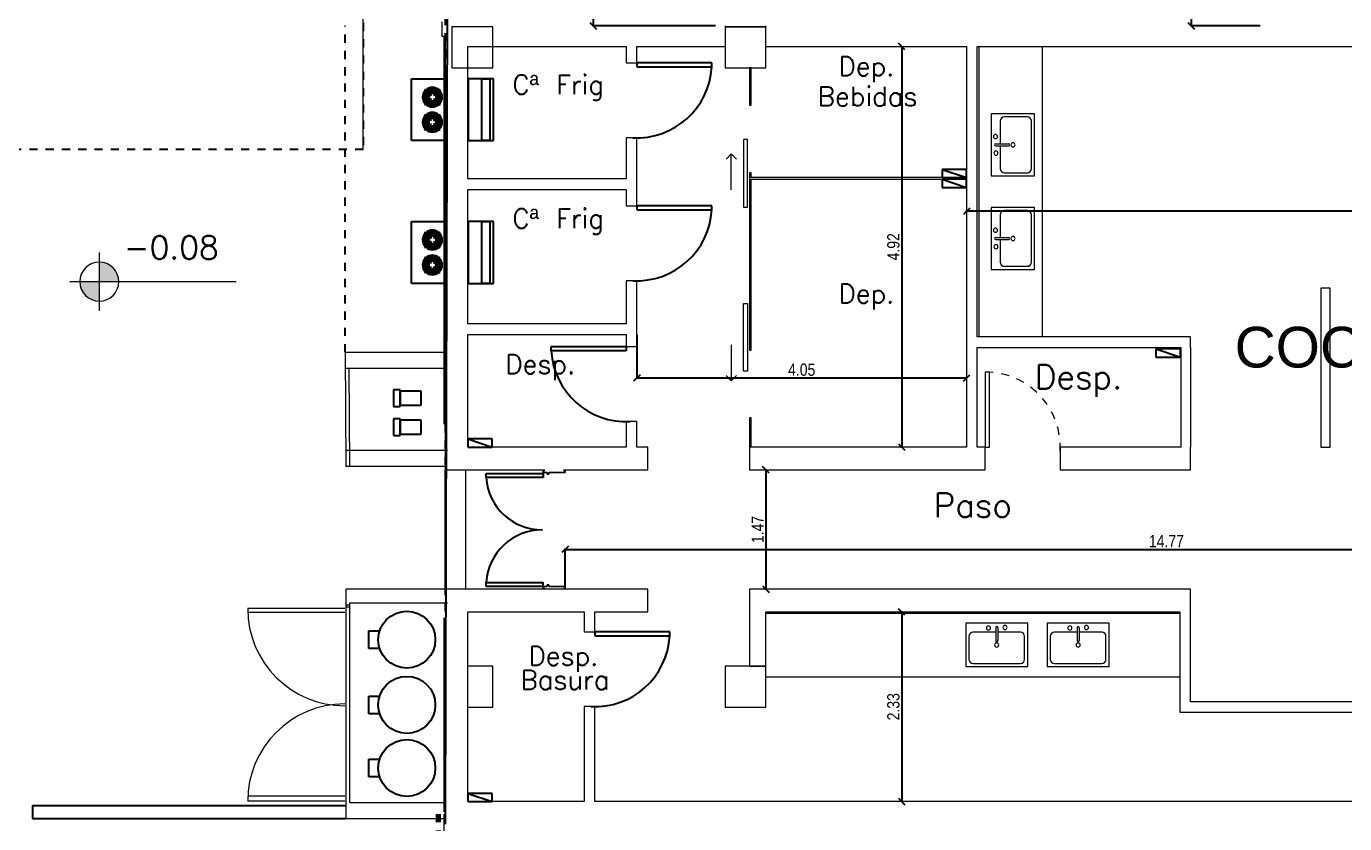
# Model space of a CAD drawing. Header units: millimetres. Extents: x 182 to 305, y 81 to 164.
# Drawn here: x 191 to 207.19, y 100.57 to 110.36 of the extents above; entities that cross this region are included whole.
import ezdxf

# ---------------------------------------------------------------- set-up
doc = ezdxf.new("R2010")
doc.units = ezdxf.units.MM
for name, pattern in [('Dash 1_16_', [0.003174, 0.001587, -0.001587]), ('Dash dot dot', [0.020639, 0.00635, -0.004763, 0, -0.004763, 0, -0.004763]), ('Hidden', [7.14375, 4.7625, -2.38125])]:
    doc.linetypes.add(name, pattern=pattern)
for name, color, linetype in [('-09-IG', 7, 'Continuous'), ('A-Acometidas Equipos', 7, 'Continuous'), ('estructura', 7, 'Continuous'), ('Lineas Carpintería', 7, 'Continuous'), ('Lineas Proyecciones', 7, 'Hidden'), ('Plano Generales interior', 7, 'Continuous'), ('REVOQUES', 7, 'Continuous'), ('Sectores', 3, 'Continuous'), ('TIERRA', 7, 'Continuous')]:
    doc.layers.add(name, color=color, linetype=linetype)
for name, color, linetype, lineweight in [('A-----DIP', 7, 'Continuous', 9), ('A-----NPP', 7, 'Continuous', 9), ('A-DOORSYM', 7, 'Continuous', 9), ('A-FLORCAM', 7, 'Continuous', 9), ('A-FLOROTM', 7, 'Continuous', 9), ('A-WALL', 7, 'Continuous', 9), ('DIMENSION', 1, 'Continuous', 25), ('P-SANRFIM', 7, 'Continuous', 9), ('S-COLSPRM', 7, 'Continuous', 9)]:
    doc.layers.add(name, color=color, linetype=linetype, lineweight=lineweight)
doc.styles.add('ARIALNARROW', font='ARIALN.TTF')
doc.styles.add('MtXpl_Arial_Unicode_', font='ARIALUNI.ttf')
doc.styles.get("Standard").update_dxf_attribs({"font": 'txt.shx'})
doc.dimstyles.new('C', dxfattribs={"dimscale": 1.5, "dimtxt": 0.15, "dimasz": 0.08, "dimexe": 0.01, "dimexo": 0, "dimgap": 0.025, "dimtad": 1, "dimzin": 0, "dimdsep": 46, "dimtxsty": 'ARIALNARROW', "dimblk": 'OBLIQUE', "dimcen": 0, "dimclrd": 256, "dimclre": 256, "dimclrt": 256, "dimadec": 0, "dimazin": 0, "dimtfac": 1.666667, "dimtofl": 0, "dimtmove": 0, "dimatfit": 0, "dimldrblk": 'OBLIQUE', "dimfxl": 0.1, "dimtolj": 1, "dimtzin": 0, "dimarcsym": 0})

# ---------------------------------------------------------------- blocks, each defined once
blk = doc.blocks.new('_Oblique')
at = {"layer": 'estructura', "color": 0, "lineweight": -2}
blk.add_line((-0.5, -0.5), (0.5, 0.5), dxfattribs=at)
blk = doc.blocks.new('*D55')
at = {"layer": 'Defpoints', "color": 0}
for p in [(202.551099, 108.091648), (202.551099, 108.091648), (212.411372, 108.091648)]:
    blk.add_point(p, dxfattribs=at)
at = {"layer": 'DIMENSION', "lineweight": -2}
for p, q in [((202.551099, 108.091648), (202.551099, 108.101648)), ((212.411372, 108.091648), (202.551099, 108.091648)), ((212.411372, 108.091648), (212.411372, 108.101648))]:
    blk.add_line(p, q, dxfattribs=at)
at = {"layer": 'DIMENSION', "lineweight": -2, "xscale": 0.08, "yscale": 0.08, "zscale": 0.08, "rotation": 180}
blk.add_blockref('_Oblique', (202.551099, 108.091648), dxfattribs=at)
at = {"layer": 'DIMENSION', "lineweight": -2, "xscale": 0.08, "yscale": 0.08, "zscale": 0.08}
blk.add_blockref('_Oblique', (212.411372, 108.091648), dxfattribs=at)
at = {"layer": 'DIMENSION', "insert": (207.481235, 108.193225), "char_height": 0.15, "attachment_point": 5, "style": 'ARIALNARROW'}
blk.add_mtext('\\A1;9.86', dxfattribs=at)
blk = doc.blocks.new('*D57')
at = {"layer": 'Defpoints', "color": 0}
for p in [(201.754012, 103.172148), (201.754012, 100.844648), (201.754012, 100.844648)]:
    blk.add_point(p, dxfattribs=at)
at = {"layer": 'DIMENSION', "lineweight": -2}
for p, q in [((201.754012, 103.172148), (201.764012, 103.172148)), ((201.754012, 103.172148), (201.754012, 100.844648)), ((201.754012, 100.844648), (201.764012, 100.844648))]:
    blk.add_line(p, q, dxfattribs=at)
at = {"layer": 'DIMENSION', "lineweight": -2, "xscale": 0.08, "yscale": 0.08, "zscale": 0.08}
for p, rotation in [((201.754012, 103.172148), 90), ((201.754012, 100.844648), 270)]:
    blk.add_blockref('_Oblique', p, dxfattribs=dict(at, rotation=rotation))
at = {"layer": 'DIMENSION', "insert": (201.652436, 102.008398), "char_height": 0.15, "attachment_point": 5, "rotation": 90, "style": 'ARIALNARROW'}
blk.add_mtext('\\A1;2.33', dxfattribs=at)
blk = doc.blocks.new('*D58')
at = {"layer": 'Defpoints', "color": 0}
for p in [(201.754012, 110.114648), (201.754012, 105.197148), (201.754012, 105.197148)]:
    blk.add_point(p, dxfattribs=at)
at = {"layer": 'DIMENSION', "lineweight": -2}
for p, q in [((201.754012, 110.114648), (201.744012, 110.114648)), ((201.754012, 110.114648), (201.754012, 105.197148)), ((201.754012, 105.197148), (201.744012, 105.197148))]:
    blk.add_line(p, q, dxfattribs=at)
at = {"layer": 'DIMENSION', "lineweight": -2, "xscale": 0.08, "yscale": 0.08, "zscale": 0.08}
for p, rotation in [((201.754012, 110.114648), 90), ((201.754012, 105.197148), 270)]:
    blk.add_blockref('_Oblique', p, dxfattribs=dict(at, rotation=rotation))
at = {"layer": 'DIMENSION', "insert": (201.652436, 107.655898), "char_height": 0.15, "attachment_point": 5, "rotation": 90, "style": 'ARIALNARROW'}
blk.add_mtext('\\A1;4.92', dxfattribs=at)
blk = doc.blocks.new('*D59')
at = {"layer": 'Defpoints', "color": 0}
for p in [(198.501099, 106.574591), (198.501099, 106.044605), (202.551099, 106.044605)]:
    blk.add_point(p, dxfattribs=at)
at = {"layer": 'DIMENSION', "lineweight": -2}
for p, q in [((198.501099, 106.574591), (198.501099, 106.034605)), ((202.551099, 106.044605), (198.501099, 106.044605)), ((202.551099, 106.044605), (202.551099, 106.054605))]:
    blk.add_line(p, q, dxfattribs=at)
at = {"layer": 'DIMENSION', "lineweight": -2, "xscale": 0.08, "yscale": 0.08, "zscale": 0.08, "rotation": 180}
blk.add_blockref('_Oblique', (198.501099, 106.044605), dxfattribs=at)
at = {"layer": 'DIMENSION', "lineweight": -2, "xscale": 0.08, "yscale": 0.08, "zscale": 0.08}
blk.add_blockref('_Oblique', (202.551099, 106.044605), dxfattribs=at)
at = {"layer": 'DIMENSION', "insert": (200.526099, 106.146182), "char_height": 0.15, "attachment_point": 5, "style": 'ARIALNARROW'}
blk.add_mtext('\\A1;4.05', dxfattribs=at)
blk = doc.blocks.new('*D60')
at = {"layer": 'Defpoints', "color": 0}
for p in [(200.086106, 104.917148), (200.086106, 103.452148), (200.086106, 103.452148)]:
    blk.add_point(p, dxfattribs=at)
at = {"layer": 'DIMENSION', "lineweight": -2}
for p, q in [((200.086106, 104.917148), (200.096106, 104.917148)), ((200.086106, 104.917148), (200.086106, 103.452148)), ((200.086106, 103.452148), (200.096106, 103.452148))]:
    blk.add_line(p, q, dxfattribs=at)
at = {"layer": 'DIMENSION', "lineweight": -2, "xscale": 0.08, "yscale": 0.08, "zscale": 0.08}
for p, rotation in [((200.086106, 104.917148), 90), ((200.086106, 103.452148), 270)]:
    blk.add_blockref('_Oblique', p, dxfattribs=dict(at, rotation=rotation))
at = {"layer": 'DIMENSION', "insert": (199.985806, 104.184648), "char_height": 0.15, "attachment_point": 5, "rotation": 90, "style": 'ARIALNARROW'}
blk.add_mtext('\\A1;1.47', dxfattribs=at)
blk = doc.blocks.new('*D61')
at = {"layer": 'Defpoints', "color": 0}
for p in [(212.388828, 103.940935), (212.388828, 103.940935), (197.621106, 103.484648)]:
    blk.add_point(p, dxfattribs=at)
at = {"layer": 'DIMENSION', "lineweight": -2}
for p, q in [((197.621106, 103.484648), (197.621106, 103.950935)), ((197.621106, 103.940935), (212.388828, 103.940935)), ((212.388828, 103.940935), (212.388828, 103.950935))]:
    blk.add_line(p, q, dxfattribs=at)
at = {"layer": 'DIMENSION', "lineweight": -2, "xscale": 0.08, "yscale": 0.08, "zscale": 0.08, "rotation": 180}
blk.add_blockref('_Oblique', (197.621106, 103.940935), dxfattribs=at)
at = {"layer": 'DIMENSION', "lineweight": -2, "xscale": 0.08, "yscale": 0.08, "zscale": 0.08}
blk.add_blockref('_Oblique', (212.388828, 103.940935), dxfattribs=at)
at = {"layer": 'DIMENSION', "insert": (205.004967, 104.041235), "char_height": 0.15, "attachment_point": 5, "style": 'ARIALNARROW'}
blk.add_mtext('\\A1;14.77', dxfattribs=at)
blk = doc.blocks.new('*D62')
at = {"layer": 'Defpoints', "color": 0}
for p in [(199.465423, 114.329649), (197.965423, 110.369648), (199.465423, 110.369648)]:
    blk.add_point(p, dxfattribs=at)
at = {"layer": 'DIMENSION', "lineweight": -2}
for p, q in [((199.465423, 114.329649), (197.955423, 114.329649)), ((197.965423, 114.329649), (197.965423, 110.369648)), ((199.465423, 110.369648), (197.955423, 110.369648))]:
    blk.add_line(p, q, dxfattribs=at)
at = {"layer": 'DIMENSION', "lineweight": -2, "xscale": 0.08, "yscale": 0.08, "zscale": 0.08}
for p, rotation in [((197.965423, 114.329649), 90), ((197.965423, 110.369648), 270)]:
    blk.add_blockref('_Oblique', p, dxfattribs=dict(at, rotation=rotation))
at = {"layer": 'DIMENSION', "insert": (197.863846, 112.349649), "char_height": 0.15, "attachment_point": 5, "rotation": 90, "style": 'ARIALNARROW'}
blk.add_mtext('\\A1;3.96', dxfattribs=at)
blk = doc.blocks.new('*D65')
at = {"layer": 'Defpoints', "color": 0}
for p in [(205.909601, 113.099647), (205.309601, 110.369648), (206.156101, 110.369648)]:
    blk.add_point(p, dxfattribs=at)
at = {"layer": 'DIMENSION', "lineweight": -2}
for p, q in [((205.909601, 113.099647), (205.299601, 113.099647)), ((205.309601, 113.099647), (205.309601, 110.369648)), ((206.156101, 110.369648), (205.299601, 110.369648))]:
    blk.add_line(p, q, dxfattribs=at)
at = {"layer": 'DIMENSION', "lineweight": -2, "xscale": 0.08, "yscale": 0.08, "zscale": 0.08}
for p, rotation in [((205.309601, 113.099647), 90), ((205.309601, 110.369648), 270)]:
    blk.add_blockref('_Oblique', p, dxfattribs=dict(at, rotation=rotation))
at = {"layer": 'DIMENSION', "insert": (205.208025, 111.734648), "char_height": 0.15, "attachment_point": 5, "rotation": 90, "style": 'ARIALNARROW'}
blk.add_mtext('\\A1;2.73', dxfattribs=at)

msp = doc.modelspace()

# ---------------------------------------------------------------- hatches: boundary and pattern name
at = {"layer": 'A-----DIP', "extrusion": (0, 0, -1)}
h = msp.add_hatch(color=252, dxfattribs=at)
edge = h.paths.add_edge_path(flags=0)
edge.add_line((-191.900248, 107.227656), (-192.140248, 107.227656))
edge.add_arc((-191.900248, 107.227656), 0.24, 90, 180, ccw=False)
edge.add_line((-191.900248, 107.467656), (-191.900248, 107.227656))
h = msp.add_hatch(color=252, dxfattribs=at)
edge = h.paths.add_edge_path(flags=0)
edge.add_line((-191.900248, 107.227656), (-191.660248, 107.227656))
edge.add_arc((-191.900248, 107.227656), 0.24, -90, 0, ccw=False)
edge.add_line((-191.900248, 106.987656), (-191.900248, 107.227656))

# ---------------------------------------------------------------- linework, layer by layer
at = {"layer": '-09-IG', "color": 252}
for p, q in [((195.51378, 105.898599), (195.51378, 105.69496)), ((195.595204, 105.898599), (195.51378, 105.898599)), ((195.595204, 105.69496), (195.595204, 105.898599)), ((195.595204, 105.882308), (195.595204, 105.711251)), ((195.853045, 105.882308), (195.595204, 105.882308)), ((195.853045, 105.711251), (195.853045, 105.882308)), ((195.51378, 105.69496), (195.595204, 105.69496)), ((195.595204, 105.711251), (195.853045, 105.711251)), ((195.51378, 105.542909), (195.51378, 105.339269)), ((195.595204, 105.542909), (195.51378, 105.542909)), ((195.595204, 105.339269), (195.595204, 105.542909)), ((195.595204, 105.526617), (195.595204, 105.35556)), ((195.853045, 105.526617), (195.595204, 105.526617)), ((195.853045, 105.35556), (195.853045, 105.526617)), ((195.51378, 105.339269), (195.595204, 105.339269)), ((195.595204, 105.35556), (195.853045, 105.35556)), ((195.211513, 102.723075), (195.211513, 102.940396)), ((195.211513, 102.940396), (195.343459, 102.940396)), ((195.343459, 102.723075), (195.211513, 102.723075)), ((195.211513, 101.922662), (195.211513, 102.139982)), ((195.211513, 102.139982), (195.343459, 102.139982)), ((195.343459, 101.922662), (195.211513, 101.922662)), ((195.211513, 101.147249), (195.211513, 101.364569)), ((195.211513, 101.364569), (195.343459, 101.364569)), ((195.343459, 101.147249), (195.211513, 101.147249))]:
    msp.add_line(p, q, dxfattribs=at)
for centre in [(195.676164, 102.831735), (195.676164, 102.031322), (195.676164, 101.255909)]:
    msp.add_circle(centre, 0.35, dxfattribs=at)
at = {"layer": 'A-----DIP', "color": 252, "extrusion": (0, 0, -1)}
for p, q in [((191.900248, 107.587656), (191.900248, 106.867656)), ((191.540248, 107.227656), (193.580248, 107.227656))]:
    msp.add_line(p, q, dxfattribs=at)
msp.add_circle((-191.900248, 107.227656), 0.24, dxfattribs=at)
at = {"layer": 'A-----NPP', "color": 252, "linetype": 'Hidden'}
for p, q in [((196.131101, 110.242148), (196.131101, 100.719648)), ((196.131101, 100.689648), (196.131101, 91.744513))]:
    msp.add_line(p, q, dxfattribs=at)
at = {"layer": 'A-----NPP', "color": 252}
for p, q in [((199.661143, 108.7969), (199.597503, 108.73326)), ((199.661143, 108.3569), (199.661143, 108.7969)), ((199.661143, 108.7969), (199.724783, 108.73326)), ((199.661143, 106.451785), (199.661143, 106.011785)), ((199.661143, 106.011785), (199.597503, 106.075424)), ((199.661143, 106.011785), (199.724783, 106.075424))]:
    msp.add_line(p, q, dxfattribs=at)
at = {"layer": 'A-----NPP', "color": 252, "linetype": 'Dash dot dot', "lineweight": 100}
msp.add_line((196.061099, 100.689648), (196.061099, 91.744513), dxfattribs=at)
at = {"layer": 'A-Acometidas Equipos', "color": 252, "linetype": 'Hidden', "ltscale": 0.2}
for p, q in [((196.741099, 109.719226), (196.431099, 109.719226)), ((196.431099, 109.719226), (196.431099, 108.959226)), ((196.596099, 108.959226), (196.596099, 109.719226)), ((196.596099, 109.719226), (196.696099, 109.719226)), ((196.696099, 109.719226), (196.696099, 108.959226)), ((196.741099, 108.959226), (196.741099, 109.719226)), ((196.431099, 108.959226), (196.741099, 108.959226)), ((196.696099, 108.959226), (196.596099, 108.959226)), ((196.741099, 107.96645), (196.431099, 107.96645)), ((196.431099, 107.96645), (196.431099, 107.20645)), ((196.596099, 107.20645), (196.596099, 107.96645)), ((196.596099, 107.96645), (196.696099, 107.96645)), ((196.696099, 107.96645), (196.696099, 107.20645)), ((196.741099, 107.20645), (196.741099, 107.96645)), ((196.431099, 107.20645), (196.741099, 107.20645)), ((196.696099, 107.20645), (196.596099, 107.20645))]:
    msp.add_line(p, q, dxfattribs=at)
for points in [[(196.146099, 108.959226), (195.736099, 108.959226), (195.736099, 109.719226), (196.146099, 109.719226)], [(196.146099, 107.20645), (195.736099, 107.20645), (195.736099, 107.96645), (196.146099, 107.96645)]]:
    msp.add_lwpolyline(points, close=True, dxfattribs=at)
at = {"layer": 'A-Acometidas Equipos', "color": 252}
for points in [[(195.895639, 109.581418), (195.966646, 109.510411)], [(195.966646, 109.475649), (195.895639, 109.404641)], [(195.90271, 109.588489), (195.973718, 109.517482)], [(195.973718, 109.468578), (195.90271, 109.39757)], [(196.079487, 109.588489), (196.008479, 109.517482)], [(196.008479, 109.468578), (196.079487, 109.39757)], [(196.086558, 109.581418), (196.015551, 109.510411)], [(196.015551, 109.475649), (196.086558, 109.404641)], [(195.973718, 109.209874), (195.90271, 109.280881)], [(196.008479, 109.209874), (196.079487, 109.280881)], [(195.966646, 109.202803), (195.895639, 109.27381)], [(195.895639, 109.097033), (195.966646, 109.168041)], [(195.90271, 109.089962), (195.973718, 109.16097)], [(196.079487, 109.089962), (196.008479, 109.16097)], [(196.015551, 109.202803), (196.086558, 109.27381)], [(196.086558, 109.097033), (196.015551, 109.168041)], [(195.895639, 107.828643), (195.966646, 107.757635)], [(195.90271, 107.835714), (195.973718, 107.764706)], [(196.079487, 107.835714), (196.008479, 107.764706)], [(196.086558, 107.828643), (196.015551, 107.757635)], [(195.966646, 107.722873), (195.895639, 107.651866)], [(195.973718, 107.715802), (195.90271, 107.644795)], [(196.008479, 107.715802), (196.079487, 107.644795)], [(196.015551, 107.722873), (196.086558, 107.651866)], [(195.966646, 107.450027), (195.895639, 107.521034)], [(195.973718, 107.457098), (195.90271, 107.528106)], [(196.008479, 107.457098), (196.079487, 107.528106)], [(196.015551, 107.450027), (196.086558, 107.521034)], [(195.895639, 107.344258), (195.966646, 107.415265)], [(195.90271, 107.337187), (195.973718, 107.408194)], [(196.079487, 107.337187), (196.008479, 107.408194)], [(196.086558, 107.344258), (196.015551, 107.415265)]]:
    msp.add_lwpolyline(points, dxfattribs=at)
for centre, radius, start, end in [((195.991099, 109.49303), 0.12, 47.388015, 132.611985), ((195.991099, 109.49303), 0.115, 47.491906, 132.508094), ((195.991099, 109.49303), 0.12, 137.388015, 222.611985), ((195.991099, 109.49303), 0.115, 137.491906, 222.508094), ((195.991099, 109.49303), 0.105, 137.729403, 222.270597), ((195.991099, 109.49303), 0.13, 132.795772, 137.204228), ((195.991099, 109.49303), 0.095, 138.016961, 221.983039), ((195.991099, 109.49303), 0.085, 138.372287, 221.627713), ((195.991099, 109.49303), 0.075, 138.822554, 221.177446), ((195.991099, 109.49303), 0.105, 47.729403, 132.270597), ((195.991099, 109.49303), 0.065, 139.411726, 220.588274), ((195.991099, 109.49303), 0.095, 48.016961, 131.983039), ((195.991099, 109.49303), 0.085, 48.372287, 131.627713), ((195.991099, 109.49303), 0.055, 140.215909, 219.784091), ((195.991099, 109.49303), 0.075, 48.822554, 131.177446), ((195.991099, 109.49303), 0.045, 141.37937, 218.62063), ((195.991099, 109.49303), 0.065, 49.411726, 130.588274), ((195.991099, 109.49303), 0.065, 229.411726, 310.588274), ((195.991099, 109.49303), 0.055, 50.215909, 129.784091), ((195.991099, 109.49303), 0.055, 230.215909, 309.784091), ((195.991099, 109.49303), 0.045, 51.37937, 128.62063), ((195.991099, 109.49303), 0.045, 231.37937, 308.62063), ((195.991099, 109.49303), 0.03, 125.405932, 144.594068), ((195.991099, 109.49303), 0.03, 215.405932, 234.594068), ((195.991099, 109.49303), 0.03, 35.405932, 54.594068), ((195.991099, 109.49303), 0.03, 305.405932, 324.594068), ((195.991099, 109.49303), 0.045, 321.37937, 38.62063), ((195.991099, 109.49303), 0.055, 320.215909, 39.784091), ((195.991099, 109.49303), 0.065, 319.411726, 40.588274), ((195.991099, 109.49303), 0.075, 318.822554, 41.177446), ((195.991099, 109.49303), 0.085, 318.372287, 41.627713), ((195.991099, 109.49303), 0.095, 318.016961, 41.983039), ((195.991099, 109.49303), 0.105, 317.729403, 42.270597), ((195.991099, 109.49303), 0.115, 317.491906, 42.508094), ((195.991099, 109.49303), 0.12, 317.388015, 42.611985), ((195.991099, 109.49303), 0.13, 42.795772, 47.204228), ((195.991099, 109.49303), 0.13, 222.795772, 227.204228), ((195.991099, 109.185422), 0.13, 132.795772, 137.204228), ((195.991099, 109.49303), 0.12, 227.388015, 312.611985), ((195.991099, 109.185422), 0.12, 47.388015, 132.611985), ((195.991099, 109.49303), 0.115, 227.491906, 312.508094), ((195.991099, 109.185422), 0.115, 47.491906, 132.508094), ((195.991099, 109.49303), 0.105, 227.729403, 312.270597), ((195.991099, 109.185422), 0.105, 47.729403, 132.270597), ((195.991099, 109.49303), 0.095, 228.016961, 311.983039), ((195.991099, 109.185422), 0.095, 48.016961, 131.983039), ((195.991099, 109.49303), 0.085, 228.372287, 311.627713), ((195.991099, 109.49303), 0.075, 228.822554, 311.177446), ((195.991099, 109.49303), 0.13, 312.795772, 317.204228), ((195.991099, 109.185422), 0.13, 42.795772, 47.204228), ((195.991099, 109.185422), 0.12, 137.388015, 222.611985), ((195.991099, 109.185422), 0.115, 137.491906, 222.508094), ((195.991099, 109.185422), 0.105, 137.729403, 222.270597), ((195.991099, 109.185422), 0.095, 138.016961, 221.983039), ((195.991099, 109.185422), 0.085, 138.372287, 221.627713), ((195.991099, 109.185422), 0.075, 138.822554, 221.177446), ((195.991099, 109.185422), 0.065, 139.411726, 220.588274), ((195.991099, 109.185422), 0.085, 48.372287, 131.627713), ((195.991099, 109.185422), 0.085, 228.372287, 311.627713), ((195.991099, 109.185422), 0.055, 140.215909, 219.784091), ((195.991099, 109.185422), 0.075, 48.822554, 131.177446), ((195.991099, 109.185422), 0.075, 228.822554, 311.177446), ((195.991099, 109.185422), 0.045, 141.37937, 218.62063), ((195.991099, 109.185422), 0.065, 49.411726, 130.588274), ((195.991099, 109.185422), 0.065, 229.411726, 310.588274), ((195.991099, 109.185422), 0.055, 50.215909, 129.784091), ((195.991099, 109.185422), 0.055, 230.215909, 309.784091), ((195.991099, 109.185422), 0.045, 51.37937, 128.62063), ((195.991099, 109.185422), 0.045, 231.37937, 308.62063), ((195.991099, 109.185422), 0.03, 125.405932, 144.594068), ((195.991099, 109.185422), 0.03, 215.405932, 234.594068), ((195.991099, 109.185422), 0.03, 35.405932, 54.594068), ((195.991099, 109.185422), 0.03, 305.405932, 324.594068), ((195.991099, 109.185422), 0.045, 321.37937, 38.62063), ((195.991099, 109.185422), 0.055, 320.215909, 39.784091), ((195.991099, 109.185422), 0.065, 319.411726, 40.588274), ((195.991099, 109.185422), 0.075, 318.822554, 41.177446), ((195.991099, 109.185422), 0.085, 318.372287, 41.627713), ((195.991099, 109.185422), 0.095, 318.016961, 41.983039), ((195.991099, 109.185422), 0.105, 317.729403, 42.270597), ((195.991099, 109.185422), 0.115, 317.491906, 42.508094), ((195.991099, 109.185422), 0.12, 317.388015, 42.611985), ((195.991099, 109.185422), 0.13, 222.795772, 227.204228), ((195.991099, 109.185422), 0.12, 227.388015, 312.611985), ((195.991099, 109.185422), 0.115, 227.491906, 312.508094), ((195.991099, 109.185422), 0.105, 227.729403, 312.270597), ((195.991099, 109.185422), 0.095, 228.016961, 311.983039), ((195.991099, 109.185422), 0.13, 312.795772, 317.204228), ((195.991099, 107.740254), 0.12, 137.388015, 222.611985), ((195.991099, 107.740254), 0.13, 132.795772, 137.204228), ((195.991099, 107.740254), 0.12, 47.388015, 132.611985), ((195.991099, 107.740254), 0.115, 47.491906, 132.508094), ((195.991099, 107.740254), 0.105, 47.729403, 132.270597), ((195.991099, 107.740254), 0.095, 48.016961, 131.983039), ((195.991099, 107.740254), 0.085, 48.372287, 131.627713), ((195.991099, 107.740254), 0.12, 317.388015, 42.611985), ((195.991099, 107.740254), 0.13, 42.795772, 47.204228), ((195.991099, 107.740254), 0.115, 137.491906, 222.508094), ((195.991099, 107.740254), 0.105, 137.729403, 222.270597), ((195.991099, 107.740254), 0.095, 138.016961, 221.983039), ((195.991099, 107.740254), 0.085, 138.372287, 221.627713), ((195.991099, 107.740254), 0.075, 138.822554, 221.177446), ((195.991099, 107.740254), 0.105, 227.729403, 312.270597), ((195.991099, 107.740254), 0.065, 139.411726, 220.588274), ((195.991099, 107.740254), 0.095, 228.016961, 311.983039), ((195.991099, 107.740254), 0.085, 228.372287, 311.627713), ((195.991099, 107.740254), 0.055, 140.215909, 219.784091), ((195.991099, 107.740254), 0.075, 48.822554, 131.177446), ((195.991099, 107.740254), 0.075, 228.822554, 311.177446), ((195.991099, 107.740254), 0.045, 141.37937, 218.62063), ((195.991099, 107.740254), 0.065, 49.411726, 130.588274), ((195.991099, 107.740254), 0.065, 229.411726, 310.588274), ((195.991099, 107.740254), 0.055, 50.215909, 129.784091), ((195.991099, 107.740254), 0.055, 230.215909, 309.784091), ((195.991099, 107.740254), 0.045, 51.37937, 128.62063), ((195.991099, 107.740254), 0.045, 231.37937, 308.62063), ((195.991099, 107.740254), 0.03, 125.405932, 144.594068), ((195.991099, 107.740254), 0.03, 215.405932, 234.594068), ((195.991099, 107.740254), 0.03, 35.405932, 54.594068), ((195.991099, 107.740254), 0.03, 305.405932, 324.594068), ((195.991099, 107.740254), 0.045, 321.37937, 38.62063), ((195.991099, 107.740254), 0.055, 320.215909, 39.784091), ((195.991099, 107.740254), 0.065, 319.411726, 40.588274), ((195.991099, 107.740254), 0.075, 318.822554, 41.177446), ((195.991099, 107.740254), 0.085, 318.372287, 41.627713), ((195.991099, 107.740254), 0.095, 318.016961, 41.983039), ((195.991099, 107.740254), 0.105, 317.729403, 42.270597), ((195.991099, 107.740254), 0.115, 317.491906, 42.508094), ((195.991099, 107.432646), 0.12, 137.388015, 222.611985), ((195.991099, 107.432646), 0.115, 137.491906, 222.508094), ((195.991099, 107.432646), 0.105, 137.729403, 222.270597), ((195.991099, 107.740254), 0.13, 222.795772, 227.204228), ((195.991099, 107.432646), 0.13, 132.795772, 137.204228), ((195.991099, 107.432646), 0.095, 138.016961, 221.983039), ((195.991099, 107.740254), 0.12, 227.388015, 312.611985), ((195.991099, 107.432646), 0.12, 47.388015, 132.611985), ((195.991099, 107.740254), 0.115, 227.491906, 312.508094), ((195.991099, 107.432646), 0.115, 47.491906, 132.508094), ((195.991099, 107.432646), 0.105, 47.729403, 132.270597), ((195.991099, 107.432646), 0.095, 48.016961, 131.983039), ((195.991099, 107.432646), 0.085, 48.372287, 131.627713), ((195.991099, 107.432646), 0.075, 48.822554, 131.177446), ((195.991099, 107.432646), 0.065, 49.411726, 130.588274), ((195.991099, 107.432646), 0.095, 318.016961, 41.983039), ((195.991099, 107.432646), 0.105, 317.729403, 42.270597), ((195.991099, 107.432646), 0.115, 317.491906, 42.508094), ((195.991099, 107.432646), 0.12, 317.388015, 42.611985), ((195.991099, 107.740254), 0.13, 312.795772, 317.204228), ((195.991099, 107.432646), 0.13, 42.795772, 47.204228), ((195.991099, 107.432646), 0.13, 222.795772, 227.204228), ((195.991099, 107.432646), 0.085, 138.372287, 221.627713), ((195.991099, 107.432646), 0.12, 227.388015, 312.611985), ((195.991099, 107.432646), 0.115, 227.491906, 312.508094), ((195.991099, 107.432646), 0.075, 138.822554, 221.177446), ((195.991099, 107.432646), 0.105, 227.729403, 312.270597), ((195.991099, 107.432646), 0.065, 139.411726, 220.588274), ((195.991099, 107.432646), 0.095, 228.016961, 311.983039), ((195.991099, 107.432646), 0.085, 228.372287, 311.627713), ((195.991099, 107.432646), 0.055, 140.215909, 219.784091), ((195.991099, 107.432646), 0.075, 228.822554, 311.177446), ((195.991099, 107.432646), 0.045, 141.37937, 218.62063), ((195.991099, 107.432646), 0.065, 229.411726, 310.588274), ((195.991099, 107.432646), 0.055, 50.215909, 129.784091), ((195.991099, 107.432646), 0.055, 230.215909, 309.784091), ((195.991099, 107.432646), 0.045, 51.37937, 128.62063), ((195.991099, 107.432646), 0.045, 231.37937, 308.62063), ((195.991099, 107.432646), 0.03, 125.405932, 144.594068), ((195.991099, 107.432646), 0.03, 215.405932, 234.594068), ((195.991099, 107.432646), 0.03, 35.405932, 54.594068), ((195.991099, 107.432646), 0.03, 305.405932, 324.594068), ((195.991099, 107.432646), 0.045, 321.37937, 38.62063), ((195.991099, 107.432646), 0.055, 320.215909, 39.784091), ((195.991099, 107.432646), 0.065, 319.411726, 40.588274), ((195.991099, 107.432646), 0.075, 318.822554, 41.177446), ((195.991099, 107.432646), 0.085, 318.372287, 41.627713), ((195.991099, 107.432646), 0.13, 312.795772, 317.204228)]:
    msp.add_arc(centre, radius, start, end, dxfattribs=at)
at = {"layer": 'A-DOORSYM', "color": 252}
for p, q in [((199.861106, 108.973948), (199.811106, 108.973948)), ((199.811106, 108.973948), (199.811106, 108.143948)), ((199.861106, 108.143948), (199.861106, 108.973948)), ((199.811106, 108.143948), (199.861106, 108.143948)), ((199.811106, 106.128836), (199.811106, 106.958836)), ((199.811106, 106.958836), (199.861106, 106.958836)), ((199.861106, 106.958836), (199.861106, 106.128836)), ((199.861106, 106.128836), (199.811106, 106.128836)), ((202.831099, 106.117148), (202.781099, 106.117148)), ((202.781099, 106.117148), (202.781099, 105.197148)), ((202.831099, 105.197148), (202.831099, 106.117148)), ((202.781099, 105.197148), (202.831099, 105.197148)), ((197.351106, 104.909648), (197.351106, 104.884648)), ((197.371106, 104.909648), (197.351106, 104.909648)), ((197.352106, 104.885648), (197.352106, 104.908648)), ((197.352106, 104.908648), (197.371106, 104.908648)), ((197.371106, 104.908648), (197.371106, 104.909648)), ((197.621106, 104.909648), (197.601106, 104.909648)), ((197.601106, 104.909648), (197.601106, 104.908648)), ((197.601106, 104.908648), (197.620106, 104.908648)), ((197.620106, 104.908648), (197.620106, 104.885648)), ((197.621106, 104.884648), (197.621106, 104.909648)), ((197.351106, 104.884648), (197.401106, 104.884648)), ((197.402106, 104.885648), (197.352106, 104.885648)), ((197.401106, 104.884648), (197.401106, 104.864648)), ((197.401106, 104.864648), (197.421106, 104.864648)), ((197.402106, 104.865648), (197.402106, 104.885648)), ((197.420106, 104.865648), (197.402106, 104.865648)), ((197.620106, 104.885648), (197.420106, 104.885648)), ((197.420106, 104.885648), (197.420106, 104.865648)), ((197.421106, 104.864648), (197.421106, 104.884648)), ((197.421106, 104.884648), (197.621106, 104.884648)), ((197.351106, 103.484648), (197.351106, 103.459648)), ((197.401106, 103.484648), (197.351106, 103.484648)), ((197.351106, 103.459648), (197.371106, 103.459648)), ((197.352106, 103.460648), (197.352106, 103.483648)), ((197.352106, 103.483648), (197.402106, 103.483648)), ((197.371106, 103.460648), (197.352106, 103.460648)), ((197.371106, 103.459648), (197.371106, 103.460648)), ((197.421106, 103.504648), (197.401106, 103.504648)), ((197.401106, 103.504648), (197.401106, 103.484648)), ((197.402106, 103.483648), (197.402106, 103.503648)), ((197.402106, 103.503648), (197.420106, 103.503648)), ((197.420106, 103.503648), (197.420106, 103.483648)), ((197.420106, 103.483648), (197.620106, 103.483648)), ((197.421106, 103.484648), (197.421106, 103.504648)), ((197.621106, 103.484648), (197.421106, 103.484648)), ((197.620106, 103.460648), (197.601106, 103.460648)), ((197.601106, 103.460648), (197.601106, 103.459648)), ((197.601106, 103.459648), (197.621106, 103.459648)), ((197.620106, 103.483648), (197.620106, 103.460648)), ((197.621106, 103.459648), (197.621106, 103.484648))]:
    msp.add_line(p, q, dxfattribs=at)
at = {"layer": 'A-DOORSYM', "color": 252, "linetype": 'Dash 1_16_'}
msp.add_arc((202.781099, 105.197148), 0.921358, 356.889159, 86.889159, dxfattribs=at)
at = {"layer": 'A-FLORCAM', "color": 252, "lineweight": 18}
for p, q in [((202.700149, 110.114648), (202.700149, 106.549648)), ((203.481099, 110.114648), (203.481099, 106.549648)), ((205.171106, 103.153098), (200.086106, 103.153098)), ((205.171106, 102.372148), (200.086106, 102.372148))]:
    msp.add_line(p, q, dxfattribs=at)
at = {"layer": 'A-FLOROTM', "color": 252}
for p, q in [((195.141099, 108.849648), (195.141099, 116.404648)), ((196.146099, 103.452148), (196.146099, 104.915462)), ((196.396099, 104.915462), (196.396099, 103.452148))]:
    msp.add_line(p, q, dxfattribs=at)
at = {"layer": 'A-WALL', "color": 252, "lineweight": 18}
for p, q in [((196.106099, 110.419648), (196.106099, 110.242148)), ((199.586106, 110.369648), (199.586106, 110.114648)), ((199.586106, 110.354648), (200.086106, 110.354648)), ((200.086106, 110.114648), (200.086106, 110.369648)), ((196.106099, 110.242148), (196.146099, 110.242148)), ((196.146099, 110.242148), (196.146099, 104.915462)), ((196.426099, 108.489648), (196.426099, 110.114648)), ((196.426099, 110.114648), (198.371099, 110.114648)), ((198.371099, 110.114648), (198.371099, 109.914648)), ((198.501099, 110.114648), (199.586106, 110.114648)), ((198.501099, 109.914648), (198.501099, 110.114648)), ((200.086106, 110.114648), (202.551099, 110.114648)), ((202.551099, 110.114648), (202.551099, 105.197148)), ((202.681099, 110.114648), (209.586106, 110.114648)), ((202.681099, 106.549648), (202.681099, 110.114648)), ((198.371099, 109.914648), (198.501099, 109.914648)), ((199.906106, 109.854648), (199.886106, 109.854648)), ((199.886106, 109.854648), (199.886106, 109.394648)), ((199.906106, 109.394648), (199.906106, 109.854648)), ((199.886106, 109.394648), (199.906106, 109.394648)), ((198.501099, 108.994648), (198.371099, 108.994648)), ((198.371099, 108.994648), (198.371099, 108.489648)), ((198.501099, 108.159648), (198.501099, 108.994648)), ((198.371099, 108.489648), (196.426099, 108.489648)), ((199.906106, 108.564648), (199.886106, 108.564648)), ((199.886106, 108.564648), (199.886106, 106.384648)), ((199.906106, 108.504648), (199.906106, 108.564648)), ((202.551099, 108.504648), (199.906106, 108.504648)), ((199.906106, 108.484648), (202.551099, 108.484648)), ((199.906106, 106.384648), (199.906106, 108.484648)), ((196.426099, 106.709648), (196.426099, 108.359648)), ((196.426099, 108.359648), (198.371099, 108.359648)), ((198.371099, 108.359648), (198.371099, 108.159648)), ((198.371099, 108.159648), (198.501099, 108.159648)), ((198.501099, 107.239648), (198.371099, 107.239648)), ((198.371099, 107.239648), (198.371099, 106.709648)), ((198.501099, 106.429648), (198.501099, 107.239648)), ((207.016106, 107.149648), (206.901106, 107.149648)), ((206.901106, 107.149648), (206.901106, 105.197148)), ((207.016106, 105.197148), (207.016106, 107.149648)), ((198.371099, 106.709648), (196.426099, 106.709648)), ((196.426099, 105.197148), (196.426099, 106.579648)), ((196.426099, 106.579648), (198.371099, 106.579648)), ((198.371099, 106.579648), (198.371099, 106.429648)), ((205.301106, 106.549648), (202.681099, 106.549648)), ((205.301106, 106.419648), (205.301106, 106.549648)), ((198.371099, 106.429648), (198.501099, 106.429648)), ((199.886106, 106.384648), (199.906106, 106.384648)), ((202.681099, 105.197148), (202.681099, 106.419648)), ((202.681099, 106.419648), (205.186106, 106.419648)), ((199.906106, 105.554648), (199.886106, 105.554648)), ((199.886106, 105.554648), (199.886106, 104.917148)), ((199.906106, 105.197148), (199.906106, 105.554648)), ((198.501099, 105.509648), (198.371099, 105.509648)), ((198.371099, 105.509648), (198.371099, 105.197148)), ((198.501099, 105.197148), (198.501099, 105.509648)), ((198.371099, 105.197148), (196.426099, 105.197148)), ((198.636106, 105.197148), (198.501099, 105.197148)), ((198.636106, 104.917148), (198.636106, 105.197148)), ((202.551099, 105.197148), (199.886106, 105.197148)), ((202.781099, 105.197148), (202.681099, 105.197148)), ((202.781099, 104.917148), (202.781099, 105.197148)), ((205.186106, 105.197148), (203.701099, 105.197148)), ((203.701099, 105.197148), (203.701099, 104.917148)), ((205.301106, 104.917148), (205.301106, 105.197148)), ((206.901106, 105.197148), (207.016106, 105.197148)), ((196.146099, 104.915462), (196.426099, 104.915462)), ((196.426099, 104.915462), (196.426099, 104.917148)), ((196.426099, 104.917148), (197.371106, 104.917148)), ((197.601106, 104.917148), (198.636106, 104.917148)), ((199.886106, 104.917148), (202.781099, 104.917148)), ((203.701099, 104.917148), (205.301106, 104.917148)), ((197.371106, 103.452148), (196.146099, 103.452148)), ((198.636106, 103.452148), (197.351106, 103.452148)), ((198.636106, 103.172148), (198.636106, 103.452148)), ((205.301106, 103.452148), (199.886106, 103.452148)), ((199.886106, 103.452148), (199.886106, 102.504648)), ((205.301106, 102.069648), (205.301106, 103.452148)), ((196.426099, 100.844648), (196.426099, 103.172148)), ((196.426099, 103.172148), (197.856106, 103.172148)), ((197.856106, 103.172148), (197.856106, 102.929648)), ((197.986106, 103.172148), (198.636106, 103.172148)), ((197.986106, 102.929648), (197.986106, 103.172148)), ((200.086106, 103.172148), (205.171106, 103.172148)), ((200.086106, 102.504648), (200.086106, 103.172148)), ((205.171106, 103.172148), (205.171106, 101.939648)), ((197.856106, 102.929648), (197.986106, 102.929648)), ((199.886106, 102.504648), (200.086106, 102.504648)), ((197.856106, 102.009648), (197.856106, 100.844648)), ((197.986106, 102.009648), (197.856106, 102.009648)), ((197.986106, 100.844648), (197.986106, 102.009648)), ((209.586106, 102.069648), (205.301106, 102.069648)), ((205.171106, 101.939648), (209.956106, 101.939648)), ((197.856106, 100.844648), (196.426099, 100.844648)), ((209.956106, 100.844648), (197.986106, 100.844648))]:
    msp.add_line(p, q, dxfattribs=at)
at = {"layer": 'A-WALL', "color": 252}
for p, q in [((205.186106, 105.197148), (205.186106, 106.419648)), ((205.301106, 106.419648), (205.301106, 105.197148)), ((194.919492, 106.360637), (194.926164, 104.957798)), ((194.919492, 106.360637), (196.169492, 106.360637)), ((196.139427, 106.160637), (194.919492, 106.160637)), ((194.976164, 104.957798), (194.969492, 106.160637)), ((194.926164, 105.157798), (196.176164, 105.157798)), ((196.146099, 104.957798), (194.926164, 104.957798)), ((196.376164, 103.452148), (194.926164, 103.452148)), ((194.926164, 103.452148), (194.926164, 103.232148)), ((194.915715, 103.213143), (193.722253, 103.213143)), ((194.915715, 103.165648), (193.722253, 103.165648)), ((194.976164, 103.257148), (194.926164, 103.257148)), ((194.976164, 103.232148), (194.926164, 103.232148)), ((194.926164, 103.232148), (194.926164, 100.630496)), ((194.976164, 103.232148), (194.976164, 103.282148)), ((194.976164, 103.282148), (196.176164, 103.282148)), ((194.976164, 100.830496), (194.976164, 103.232148)), ((194.915715, 100.910565), (193.722253, 100.910565)), ((194.915715, 100.849501), (193.722253, 100.849501)), ((194.976164, 100.830496), (196.146099, 100.830496)), ((196.146099, 100.630496), (194.922835, 100.630496))]:
    msp.add_line(p, q, dxfattribs=at)
for centre, start, end in [((194.915715, 103.213143), 180, 270), ((194.915715, 100.849501), 90, 180)]:
    msp.add_arc(centre, 1.193462, start, end, dxfattribs=at)
at = {"layer": 'Lineas Carpintería', "color": 252}
for p, q in [((199.421099, 109.914648), (198.501099, 109.914648)), ((198.501099, 109.914648), (198.501099, 109.864648)), ((198.501099, 109.864648), (199.421099, 109.864648)), ((199.421099, 109.864648), (199.421099, 109.914648)), ((199.421099, 108.159648), (198.501099, 108.159648)), ((198.501099, 108.159648), (198.501099, 108.109648)), ((199.421099, 108.109648), (199.421099, 108.159648)), ((198.501099, 108.109648), (199.421099, 108.109648)), ((197.451099, 106.379648), (197.451099, 106.429648)), ((197.451099, 106.429648), (198.371099, 106.429648)), ((198.371099, 106.379648), (197.451099, 106.379648)), ((198.371099, 106.429648), (198.371099, 106.379648)), ((196.651106, 104.822762), (196.651106, 104.872762)), ((196.651106, 104.872762), (197.351106, 104.872762)), ((197.351106, 104.822762), (196.651106, 104.822762)), ((197.351106, 104.872762), (197.351106, 104.822762)), ((196.651106, 103.534648), (197.351106, 103.534648)), ((196.651106, 103.484648), (196.651106, 103.534648)), ((197.351106, 103.484648), (196.651106, 103.484648)), ((197.351106, 103.484648), (197.351106, 103.534648)), ((198.906106, 102.929648), (197.986106, 102.929648)), ((197.986106, 102.929648), (197.986106, 102.879648)), ((197.986106, 102.879648), (198.906106, 102.879648)), ((198.906106, 102.879648), (198.906106, 102.929648))]:
    msp.add_line(p, q, dxfattribs=at)
for centre, radius, start, end in [((198.501099, 109.914648), 0.921358, 266.889159, 356.889159), ((198.501099, 108.159648), 0.921358, 266.889159, 356.889159), ((198.371099, 106.429648), 0.921358, 183.110841, 273.110841), ((197.336443, 104.867624), 0.686804, 183.745229, 270.379275), ((197.34099, 103.489475), 0.691361, 90, 176.253597), ((197.986106, 102.929648), 0.921358, 266.889159, 356.889159)]:
    msp.add_arc(centre, radius, start, end, dxfattribs=at)
at = {"layer": 'Lineas Proyecciones', "color": 252, "linetype": 'Hidden', "ltscale": 0.00015}
msp.add_line((196.146099, 160.877005), (196.146099, 83.618873), dxfattribs=at)
at = {"layer": 'Lineas Proyecciones', "color": 252, "linetype": 'Hidden', "ltscale": 0.005}
for p, q in [((195.141206, 116.404648), (195.141206, 108.849648)), ((195.141206, 108.849648), (188.4736, 108.849648))]:
    msp.add_line(p, q, dxfattribs=at)
at = {"layer": 'Lineas Proyecciones', "color": 252, "linetype": 'Hidden', "ltscale": 2.5e-05}
msp.add_line((194.919492, 106.360637), (194.919492, 110.369648), dxfattribs=at)
at = {"layer": 'P-SANRFIM', "color": 252}
for p, q in [((203.386042, 109.287748), (202.851042, 109.287748)), ((202.851042, 109.287748), (202.851042, 108.527748)), ((203.386042, 108.527748), (203.386042, 109.287748)), ((202.965342, 109.198848), (202.965342, 108.920448)), ((203.297142, 109.249648), (203.016142, 109.249648)), ((203.347942, 108.616648), (203.347942, 109.198848)), ((202.908192, 108.920448), (203.067742, 108.920448)), ((202.908192, 108.895048), (203.067742, 108.895048)), ((202.965342, 108.895048), (202.965342, 108.616648)), ((202.851042, 108.527748), (203.386042, 108.527748)), ((203.016142, 108.565848), (203.297142, 108.565848)), ((203.386042, 108.137748), (202.851042, 108.137748)), ((202.851042, 108.137748), (202.851042, 107.377748)), ((202.965342, 108.048848), (202.965342, 107.770448)), ((203.297142, 108.099648), (203.016142, 108.099648)), ((203.347942, 107.466648), (203.347942, 108.048848)), ((203.386042, 107.377748), (203.386042, 108.137748)), ((202.908192, 107.770448), (203.067742, 107.770448)), ((202.908192, 107.745048), (203.067742, 107.745048)), ((202.965342, 107.745048), (202.965342, 107.466648)), ((202.851042, 107.377748), (203.386042, 107.377748)), ((203.016142, 107.415848), (203.297142, 107.415848)), ((202.541106, 103.036448), (202.541106, 102.501448)), ((203.301106, 103.036448), (202.541106, 103.036448)), ((202.908406, 102.979298), (202.908406, 102.819748)), ((202.933806, 102.979298), (202.933806, 102.819748)), ((203.301106, 102.501448), (203.301106, 103.036448)), ((203.541106, 103.036448), (203.541106, 102.501448)), ((204.301106, 103.036448), (203.541106, 103.036448)), ((203.908406, 102.979298), (203.908406, 102.819748)), ((203.933806, 102.979298), (203.933806, 102.819748)), ((204.301106, 102.501448), (204.301106, 103.036448)), ((202.579206, 102.871348), (202.579206, 102.590348)), ((202.908406, 102.922148), (202.630006, 102.922148)), ((203.212206, 102.922148), (202.933806, 102.922148)), ((203.263006, 102.590348), (203.263006, 102.871348)), ((203.579206, 102.871348), (203.579206, 102.590348)), ((203.908406, 102.922148), (203.630006, 102.922148)), ((204.212206, 102.922148), (203.933806, 102.922148)), ((204.263006, 102.590348), (204.263006, 102.871348)), ((202.541106, 102.501448), (203.301106, 102.501448)), ((202.630006, 102.539548), (203.212206, 102.539548)), ((203.541106, 102.501448), (204.301106, 102.501448)), ((203.630006, 102.539548), (204.212206, 102.539548))]:
    msp.add_line(p, q, dxfattribs=at)
for centre, radius, start, end in [((203.016142, 109.198848), 0.0508, 90, 180), ((203.297142, 109.198848), 0.0508, 0, 90), ((202.906074, 109.009348), 0.0254, 90, 270), ((202.906074, 109.009348), 0.0254, 270, 90), ((202.911271, 108.806148), 0.0254, 90, 270), ((202.908192, 108.907748), 0.0127, 90, 270), ((202.911271, 108.806148), 0.0254, 270, 90), ((203.067742, 108.907748), 0.0127, 270, 90), ((203.120888, 108.907748), 0.0254, 90, 270), ((203.120888, 108.907748), 0.0254, 270, 90), ((203.016142, 108.616648), 0.0508, 180, 270), ((203.297142, 108.616648), 0.0508, 270, 0), ((203.016142, 108.048848), 0.0508, 90, 180), ((203.297142, 108.048848), 0.0508, 0, 90), ((202.906074, 107.859348), 0.0254, 90, 270), ((202.906074, 107.859348), 0.0254, 270, 90), ((202.911271, 107.656148), 0.0254, 90, 270), ((202.908192, 107.757748), 0.0127, 90, 270), ((202.911271, 107.656148), 0.0254, 270, 90), ((203.067742, 107.757748), 0.0127, 270, 90), ((203.120888, 107.757748), 0.0254, 90, 270), ((203.120888, 107.757748), 0.0254, 270, 90), ((203.016142, 107.466648), 0.0508, 180, 270), ((203.297142, 107.466648), 0.0508, 270, 0), ((202.819506, 102.97622), 0.0254, 0, 180), ((202.819506, 102.97622), 0.0254, 180, 0), ((202.921106, 102.979298), 0.0127, 0, 180), ((203.022706, 102.981416), 0.0254, 0, 180), ((203.022706, 102.981416), 0.0254, 180, 0), ((203.819506, 102.97622), 0.0254, 0, 180), ((203.819506, 102.97622), 0.0254, 180, 0), ((203.921106, 102.979298), 0.0127, 0, 180), ((204.022706, 102.981416), 0.0254, 0, 180), ((204.022706, 102.981416), 0.0254, 180, 0), ((202.630006, 102.871348), 0.0508, 90, 180), ((202.921106, 102.819748), 0.0127, 180, 0), ((203.212206, 102.871348), 0.0508, 0, 90), ((203.630006, 102.871348), 0.0508, 90, 180), ((203.921106, 102.819748), 0.0127, 180, 0), ((204.212206, 102.871348), 0.0508, 0, 90), ((202.921106, 102.766603), 0.0254, 0, 180), ((202.921106, 102.766603), 0.0254, 180, 0), ((203.921106, 102.766603), 0.0254, 0, 180), ((203.921106, 102.766603), 0.0254, 180, 0), ((202.630006, 102.590348), 0.0508, 180, 270), ((203.212206, 102.590348), 0.0508, 270, 0), ((203.630006, 102.590348), 0.0508, 180, 270), ((204.212206, 102.590348), 0.0508, 270, 0)]:
    msp.add_arc(centre, radius, start, end, dxfattribs=at)
at = {"layer": 'Plano Generales interior', "color": 252}
for p, q in [((202.251099, 108.604648), (202.251099, 108.504648)), ((202.551099, 108.604648), (202.251099, 108.604648)), ((202.251099, 108.604648), (202.551099, 108.504648)), ((202.251099, 108.504648), (202.551099, 108.504648)), ((202.251099, 108.484648), (202.251099, 108.384648)), ((202.551099, 108.484648), (202.251099, 108.484648)), ((202.251099, 108.484648), (202.551099, 108.384648)), ((202.551099, 108.504648), (202.551099, 108.604648)), ((202.551099, 108.384648), (202.551099, 108.484648)), ((202.251099, 108.384648), (202.551099, 108.384648)), ((204.876862, 106.400971), (204.876862, 106.300971)), ((205.176862, 106.400971), (204.876862, 106.400971)), ((204.876862, 106.400971), (205.176862, 106.300971)), ((205.176862, 106.300971), (205.176862, 106.400971)), ((204.876862, 106.300971), (205.176862, 106.300971)), ((196.426099, 105.297148), (196.426099, 105.197148)), ((196.726099, 105.297148), (196.426099, 105.297148)), ((196.426099, 105.297148), (196.726099, 105.197148)), ((196.726099, 105.197148), (196.726099, 105.297148)), ((196.426099, 105.197148), (196.726099, 105.197148)), ((196.426624, 100.944648), (196.426624, 100.844648)), ((196.726624, 100.944648), (196.426624, 100.944648)), ((196.426624, 100.944648), (196.726624, 100.844648)), ((196.726624, 100.844648), (196.726624, 100.944648)), ((196.426624, 100.844648), (196.726624, 100.844648))]:
    msp.add_line(p, q, dxfattribs=at)
at = {"layer": 'REVOQUES', "color": 252, "ltscale": 5}
for p, q in [((191.077773, 100.797602), (194.922835, 100.797602)), ((191.077773, 100.797602), (191.077773, 100.637602)), ((191.077773, 100.637602), (194.922835, 100.637602))]:
    msp.add_line(p, q, dxfattribs=at)
at = {"layer": 'S-COLSPRM', "color": 252}
for p, q in [((196.731099, 110.354648), (196.231099, 110.354648)), ((196.231099, 110.354648), (196.231099, 109.854648)), ((196.731099, 109.854648), (196.731099, 110.354648)), ((200.086106, 110.354648), (199.586106, 110.354648)), ((199.586106, 110.354648), (199.586106, 109.854648)), ((200.086106, 109.854648), (200.086106, 110.354648)), ((196.231099, 109.854648), (196.731099, 109.854648)), ((199.586106, 109.854648), (200.086106, 109.854648)), ((196.731099, 102.504648), (196.426099, 102.504648)), ((196.731099, 102.004648), (196.731099, 102.504648)), ((200.086106, 102.504648), (199.586106, 102.504648)), ((199.586106, 102.504648), (199.586106, 102.004648)), ((200.086106, 102.004648), (200.086106, 102.504648)), ((196.426099, 102.004648), (196.731099, 102.004648)), ((199.586106, 102.004648), (200.086106, 102.004648))]:
    msp.add_line(p, q, dxfattribs=at)
at = {"layer": 'TIERRA', "color": 252, "ltscale": 0.1}
msp.add_line((196.186046, 116.469648), (196.146099, 100.564648), dxfattribs=at)

# ---------------------------------------------------------------- texts
at = {"layer": 'A-----DIP', "color": 252}
msp.add_text('-0.08', height=0.283257, dxfattribs=at).set_placement((192.201848, 107.505133))
at = {"layer": 'Sectores', "color": 252}
for s, height, p in [('Dep.', 0.236048, (200.976907, 109.754245)), ('Cª Frig', 0.236048, (196.972493, 109.528819)), ('Bebidas', 0.236048, (200.72202, 109.385014)), ('Cª Frig', 0.236048, (196.972493, 107.885153)), ('Dep.', 0.236048, (200.976907, 106.963522)), ('Desp.', 0.236048, (196.885671, 106.096862)), ('Desp.', 0.29506, (203.389169, 105.911929)), ('Paso', 0.29506, (202.146282, 104.334742)), ('Desp.', 0.236048, (197.169776, 102.514554)), ('Basura', 0.236048, (197.071396, 102.220823))]:
    msp.add_text(s, height=height, dxfattribs=at).set_placement(p)
at = {"layer": 'Sectores', "style": 'MtXpl_Arial_Unicode_'}
msp.add_text('COCINA', height=0.5, dxfattribs=at).set_placement((205.842603, 106.173398))

# ---------------------------------------------------------------- dimensions: what is measured, and where the dimension line sits
at = {"layer": 'DIMENSION'}
for base, p1, p2, angle, picture, middle in [((197.965423, 110.369648), (199.465423, 114.329649), (199.465423, 110.369648), 90, '*D62', (197.863846, 112.349649)), ((205.309601, 110.369648), (205.909601, 113.099647), (206.156101, 110.369648), 90, '*D65', (205.208025, 111.734648)), ((201.754012, 105.197148), (201.754012, 110.114648), (201.754012, 105.197148), 90, '*D58', (201.652436, 107.655898)), ((200.086106, 103.452148), (200.086106, 104.917148), (200.086106, 103.452148), 270, '*D60', (199.985806, 104.184648)), ((201.754012, 100.844648), (201.754012, 103.172148), (201.754012, 100.844648), 270, '*D57', (201.652436, 102.008398))]:
    dim = msp.add_linear_dim(base=base, p1=p1, p2=p2, angle=angle, dimstyle='C', override={"dimscale": 1, "dimlfac": 1, "dimtxsty": 'ARIALNARROW', "dimtolj": 1}, dxfattribs=at)
    dim.commit()
    dim.dimension.update_dxf_attribs({"geometry": picture, "text_midpoint": middle})
for base, p1, p2, picture, middle in [((202.551099, 108.091648), (212.411372, 108.091648), (202.551099, 108.091648), '*D55', (207.481235, 108.193225)), ((198.501099, 106.044605), (202.551099, 106.044605), (198.501099, 106.574591), '*D59', (200.526099, 106.146182)), ((212.388828, 103.940935), (197.621106, 103.484648), (212.388828, 103.940935), '*D61', (205.004967, 104.041235))]:
    dim = msp.add_linear_dim(base=base, p1=p1, p2=p2, dimstyle='C', override={"dimscale": 1, "dimlfac": 1, "dimtxsty": 'ARIALNARROW', "dimtolj": 1}, dxfattribs=at)
    dim.commit()
    dim.dimension.update_dxf_attribs({"geometry": picture, "text_midpoint": middle})

doc.saveas('drawing.dxf')
